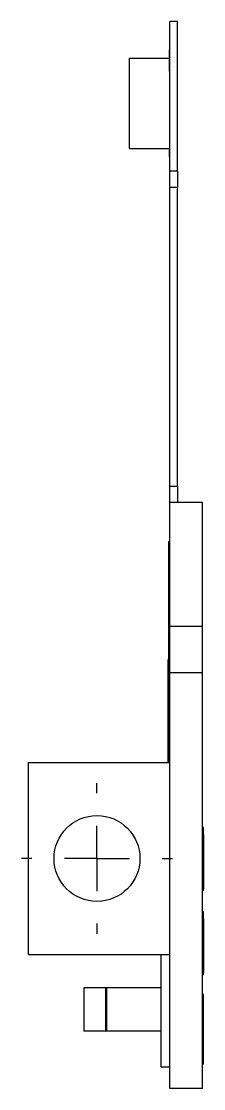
# Model space of a CAD drawing. Extents: x 4.11 to 7.56, y 4.31 to 5.3.
# Drawn here: x 5.85 to 6.017, y 4.31 to 5.293 of the extents above; entities that cross this region are included whole.
import ezdxf

# ---------------------------------------------------------------- set-up
doc = ezdxf.new("R2010")
doc.units = 0
doc.header["$MEASUREMENT"] = 0
doc.layers.get('0').update_dxf_attribs({"linetype": 'CONTINUOUS'})

# ---------------------------------------------------------------- blocks, each defined once
blk = doc.blocks.new('SW_CENTERMARKSYMBOL_3')
at = {"color": 0, "linetype": 'CONTINUOUS'}
for p, q in [((0, 0.06), (0, 0.0695)), ((0, 0), (0, 0.03)), ((-0.06, 0), (-0.0695, 0)), ((0, 0), (-0.03, 0)), ((0, 0), (0, -0.03)), ((0, 0), (0.03, 0)), ((0.06, 0), (0.0695, 0)), ((0, -0.06), (0, -0.0695))]:
    blk.add_line(p, q, dxfattribs=at)

msp = doc.modelspace()

# ---------------------------------------------------------------- linework, layer by layer
at = {"color": 7, "linetype": 'CONTINUOUS'}
for p, q in [((5.99336, 5.29274), (5.98636, 5.29274)), ((5.98636, 5.15474), (5.98636, 5.29274)), ((5.99336, 5.15474), (5.99336, 5.29274)), ((5.98636, 5.26645), (5.98597, 5.26645)), ((5.98597, 5.24677), (5.98597, 5.26645)), ((5.94936, 5.17574), (5.94936, 5.25874)), ((5.94936, 5.25874), (5.98597, 5.25874)), ((5.98597, 5.24677), (5.98636, 5.24677)), ((5.94936, 5.17574), (5.98636, 5.17574)), ((5.98597, 5.16803), (5.98597, 5.17574)), ((5.98597, 5.16803), (5.98636, 5.16803)), ((5.99336, 5.15474), (5.98636, 5.15474)), ((5.98636, 5.13974), (5.98636, 5.15474)), ((5.99336, 5.15474), (5.99336, 5.13974)), ((5.99336, 5.13974), (5.98636, 5.13974)), ((5.98636, 4.86474), (5.98636, 5.13974)), ((5.99336, 4.86474), (5.99336, 5.13974)), ((5.98636, 4.86474), (5.99336, 4.86474)), ((5.98636, 4.84974), (5.98636, 4.86474)), ((5.99336, 4.86474), (5.99336, 4.84974)), ((6.01636, 4.84974), (5.98636, 4.84974)), ((5.98636, 4.73544), (5.98636, 4.84974)), ((6.01636, 4.73544), (6.01636, 4.84974)), ((5.98536, 4.64184), (5.98536, 4.81374)), ((5.98536, 4.81374), (5.98636, 4.81374)), ((6.01636, 4.73544), (5.98636, 4.73544)), ((5.98636, 4.69274), (5.98636, 4.73544)), ((6.01636, 4.69274), (6.01636, 4.73544)), ((5.98486, 4.70501), (5.98536, 4.70501)), ((5.98486, 4.68501), (5.98486, 4.70501)), ((6.01636, 4.69274), (5.98636, 4.69274)), ((5.98636, 4.30974), (5.98636, 4.69274)), ((6.01636, 4.30974), (6.01636, 4.69274)), ((5.98486, 4.61024), (5.98486, 4.68501)), ((5.98486, 4.68501), (5.98536, 4.68501)), ((5.98536, 4.61024), (5.98536, 4.64184)), ((5.98536, 4.64184), (5.98636, 4.64184)), ((5.85636, 4.43324), (5.85636, 4.61024)), ((5.85636, 4.61024), (5.98636, 4.61024)), ((6.01736, 4.55015), (6.01636, 4.55015)), ((6.01736, 4.54374), (6.01636, 4.54374)), ((6.01736, 4.54374), (6.01736, 4.49374)), ((6.01736, 4.49374), (6.01636, 4.49374)), ((6.01736, 4.49233), (6.01636, 4.49233)), ((6.01736, 4.47251), (6.01636, 4.47251)), ((6.01736, 4.4661), (6.01636, 4.4661)), ((6.01736, 4.4661), (6.01736, 4.4161)), ((5.85636, 4.43324), (5.98636, 4.43324)), ((5.97836, 4.32974), (5.97836, 4.43324)), ((6.01736, 4.4161), (6.01636, 4.4161)), ((6.01736, 4.41469), (6.01636, 4.41469)), ((5.90736, 4.40274), (5.90736, 4.36274)), ((5.92756, 4.40274), (5.90736, 4.40274)), ((5.92756, 4.36274), (5.92756, 4.40274)), ((5.92853, 4.40274), (5.92756, 4.40274)), ((5.92853, 4.36274), (5.92853, 4.40274)), ((5.97836, 4.40274), (5.92853, 4.40274)), ((6.01736, 4.39653), (6.01636, 4.39653)), ((6.01736, 4.39541), (6.01636, 4.39541)), ((6.01736, 4.39387), (6.01736, 4.39541)), ((6.01736, 4.39387), (6.01636, 4.39387)), ((6.01736, 4.38772), (6.01636, 4.38772)), ((6.01736, 4.38772), (6.01736, 4.39387)), ((6.01736, 4.33489), (6.01736, 4.38772)), ((5.92756, 4.36274), (5.90736, 4.36274)), ((5.92853, 4.36274), (5.92756, 4.36274)), ((5.97836, 4.36274), (5.92853, 4.36274)), ((5.97836, 4.32974), (5.98636, 4.32974)), ((6.01736, 4.33489), (6.01636, 4.33489)), ((6.01736, 4.33233), (6.01636, 4.33233)), ((6.01736, 4.33233), (6.01736, 4.33489)), ((6.01636, 4.30974), (5.98636, 4.30974))]:
    msp.add_line(p, q, dxfattribs=at)
msp.add_circle((5.91936, 4.52174), 0.0395, dxfattribs=at)
for points, knots in [([(6.01736, 4.54377), (6.01736, 4.54389), (6.01736, 4.54444), (6.01736, 4.54533), (6.01736, 4.54643), (6.01736, 4.54739), (6.01736, 4.54824), (6.01736, 4.54893), (6.01736, 4.54948), (6.01736, 4.54988), (6.01736, 4.55012), (6.01736, 4.55014), (6.01736, 4.55015)], [0, 0, 0, 0, 0.029699, 0.137514, 0.245329, 0.353129, 0.460971, 0.568752, 0.676567, 0.784367, 0.892193, 1, 1, 1, 1]), ([(6.01736, 4.49233), (6.01736, 4.49234), (6.01736, 4.49236), (6.01736, 4.4926), (6.01736, 4.493), (6.01736, 4.49336), (6.01736, 4.49366), (6.01736, 4.49371)], [0, 0, 0, 0, 0.236926, 0.473877, 0.710798, 0.947714, 1, 1, 1, 1]), ([(6.01736, 4.46613), (6.01736, 4.46625), (6.01736, 4.4668), (6.01736, 4.46769), (6.01736, 4.46879), (6.01736, 4.46975), (6.01736, 4.4706), (6.01736, 4.47129), (6.01736, 4.47184), (6.01736, 4.47223), (6.01736, 4.47247), (6.01736, 4.47249), (6.01736, 4.47251)], [0, 0, 0, 0, 0.0296994, 0.1375142, 0.2453289, 0.353129, 0.4609712, 0.5687516, 0.6765671, 0.7843673, 0.8921925, 1, 1, 1, 1]), ([(6.01736, 4.41469), (6.01736, 4.4147), (6.01736, 4.41472), (6.01736, 4.41496), (6.01736, 4.41535), (6.01736, 4.41572), (6.01736, 4.41601), (6.01736, 4.41607)], [0, 0, 0, 0, 0.2369263, 0.4738772, 0.710798, 0.9477141, 1, 1, 1, 1]), ([(6.01736, 4.39547), (6.01736, 4.3956), (6.01736, 4.39592), (6.01736, 4.39626), (6.01736, 4.3965), (6.01736, 4.39652), (6.01736, 4.39653)], [0, 0, 0, 0, 0.1832556, 0.4554766, 0.7277607, 1, 1, 1, 1])]:
    msp.add_open_spline(points, degree=3, knots=knots, dxfattribs=at)

# ---------------------------------------------------------------- block references
msp.add_blockref('SW_CENTERMARKSYMBOL_3', (5.91936, 4.52174), dxfattribs=at)

doc.saveas('drawing.dxf')
